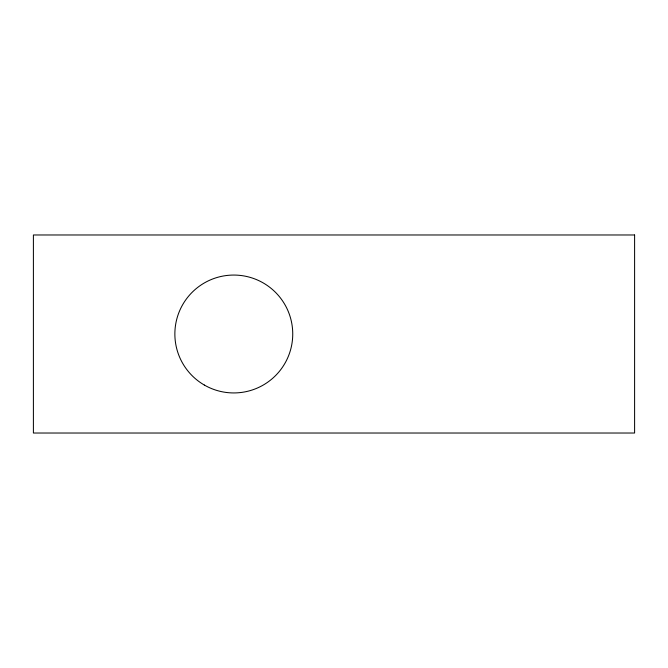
<?xml version="1.0" encoding="UTF-8"?>
<svg xmlns="http://www.w3.org/2000/svg" width="668" height="668" viewBox="0 0 668 668"><rect width="100%" height="100%" fill="white"/><g stroke="black" fill="none" stroke-linecap="round" stroke-linejoin="round"><path stroke-width="1" d="M634.6 234.977L33.4 234.977L33.4 433.023L634.6 433.023L634.6 234.977M204.333 385.044A58.943 58.943 0 0 0 292.743 334A58.943 58.943 0 0 0 204.333 282.956A58.943 58.943 0 0 0 204.333 385.044"/></g></svg>
